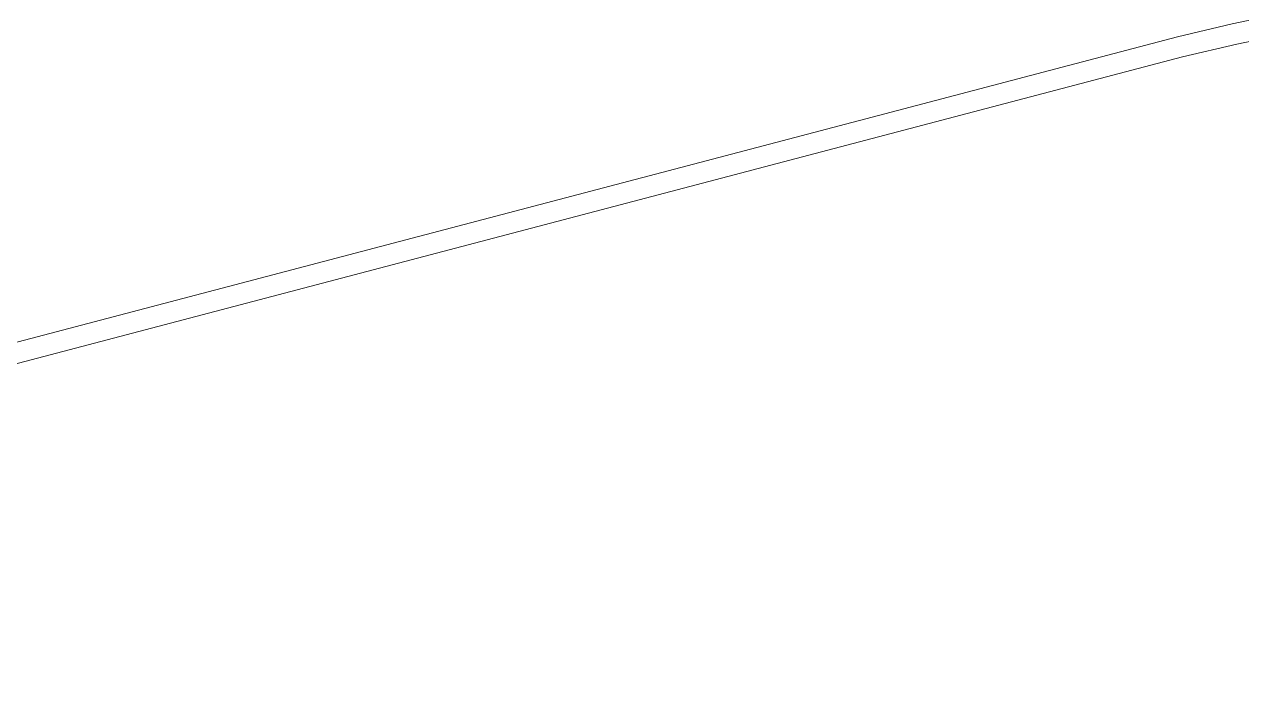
# Model space of a CAD drawing. Header units: inches. Extents: x 27644242 to 29005101, y -955243 to 216979.
# Drawn here: x 28720668 to 28734104, y -209688 to -202301 of the extents above; entities that cross this region are included whole.
import ezdxf

# ---------------------------------------------------------------- set-up
doc = ezdxf.new("R2010")
doc.units = ezdxf.units.IN
doc.header["$MEASUREMENT"] = 0
doc.layers.add('RVA Site Boundary', color=17, linetype='Continuous', lineweight=15)

msp = doc.modelspace()

# ---------------------------------------------------------------- linework, layer by layer
at = {"layer": 'RVA Site Boundary', "ltscale": 500}
msp.add_lwpolyline([(28749606.4, -201316.4), (28742304.8, -201733.2), (28734332.8, -202458.9), (28734049.9, -202518.9), (28733451.4, -202660.8), (28714532.9, -207638), (28712893.1, -208103.6), (28712617.9, -208181.1), (28711492, -208443.1), (28711137.2, -208524.7), (28707523.8, -209540.3), (28707182.4, -209688.1), (28706827.5, -208866.2), (28701891.2, -197433.6), (28694440.8, -180338.6), (28690189.5, -170728.8), (28698006.8, -170626.2), (28714624.7, -170461.5), (28721195.2, -170520.7), (28728662, -170498.6), (28742984.3, -170503.9), (28767244.1, -170522.9)], dxfattribs=at)
msp.add_lwpolyline([(28749606.4, -201316.4), (28742304.8, -201733.2), (28734332.8, -202458.9), (28734049.9, -202518.9), (28733451.4, -202660.8), (28714532.9, -207638), (28712893.1, -208103.6), (28712617.9, -208181.1), (28711492, -208443.1), (28711137.2, -208524.7), (28707523.8, -209540.3), (28707182.4, -209688.1), (28706827.5, -208866.2), (28701891.2, -197433.6), (28694440.8, -180338.6), (28690189.5, -170728.8), (28698006.8, -170626.2), (28714624.7, -170461.5), (28721195.2, -170520.7), (28728662, -170498.6), (28742984.3, -170503.9), (28767244.1, -170522.9)], dxfattribs=at)
at = {"layer": 'RVA Site Boundary', "color": 5, "ltscale": 500}
for points in [[(28749606.4, -201316.4), (28742304.8, -201733.2), (28734332.8, -202458.9), (28734049.9, -202518.9), (28733451.4, -202660.8), (28714532.9, -207638), (28712893.1, -208103.6), (28712617.9, -208181.1), (28711492, -208443.1), (28711137.2, -208524.7), (28707523.8, -209540.3), (28707182.4, -209688.1), (28706827.5, -208866.2), (28701891.2, -197433.6), (28694440.8, -180338.6), (28690189.5, -170728.8), (28698006.8, -170626.2), (28714624.7, -170461.5), (28721195.2, -170520.7), (28728662, -170498.6), (28742984.3, -170503.9), (28767244.1, -170522.9)], [(28749589.4, -201086.9), (28742287.8, -201503.8), (28734298.4, -202231.1), (28733999.5, -202294.5), (28733395.6, -202437.7), (28714472.3, -207416.2), (28712830.5, -207882.3), (28712560.7, -207958.3), (28711440.1, -208219), (28711080.2, -208301.8), (28707446.6, -209323.1), (28707302.3, -209385.6), (28707038.7, -208775), (28702102.2, -197342), (28694651.4, -180246.1), (28690540.8, -170954.3), (28698009.5, -170856.2), (28714624.8, -170691.5), (28721194.5, -170750.7), (28728662.3, -170728.6), (28742984.1, -170733.9), (28767243.5, -170752.9)]]:
    msp.add_lwpolyline(points, dxfattribs=at)

doc.saveas('drawing.dxf')
